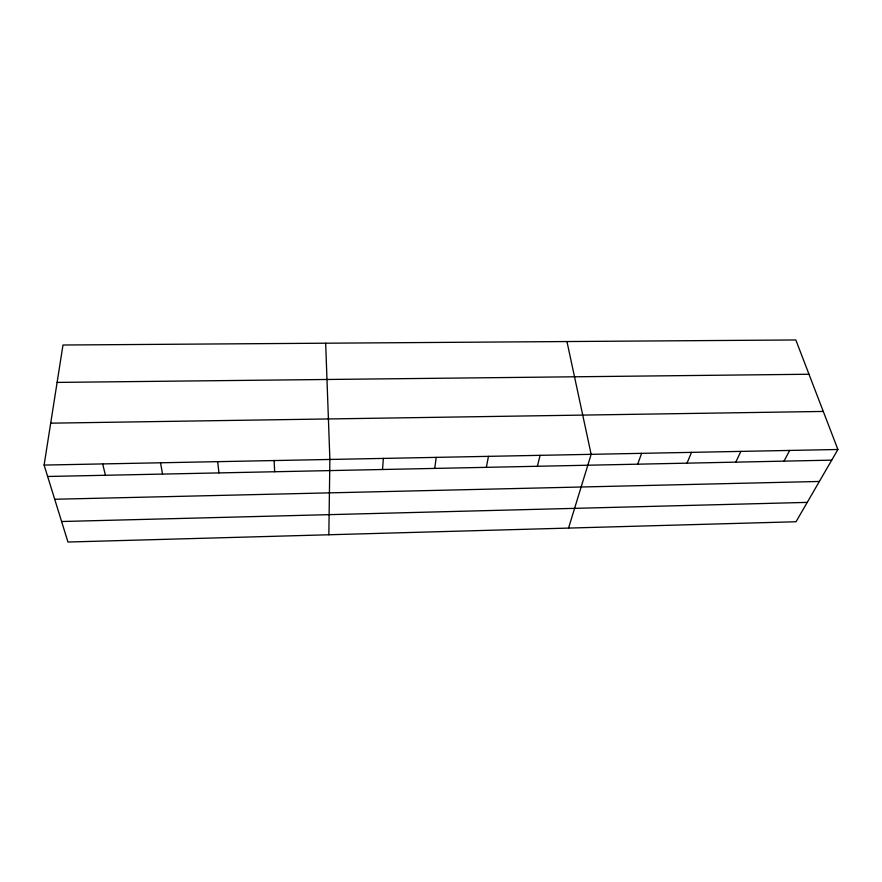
<?xml version="1.0" encoding="UTF-8"?>
<svg xmlns="http://www.w3.org/2000/svg" width="882" height="882" viewBox="0 0 882 882"><rect width="100%" height="100%" fill="white"/><g stroke="black" fill="none" stroke-linecap="round" stroke-linejoin="round"><path stroke-width="1.32" d="M328.843 534.768L329.879 459.456L325.667 343.208M382.534 469.5L383.361 458.408M434.738 468.408L436.215 457.372M44.1 465.068L62.997 345.016L795.818 339.967L837.9 449.489L796.016 521.747L67.969 542.033L44.1 465.068L837.9 449.489M486.346 467.339L488.463 456.347M537.37 466.269L540.104 455.333M568.548 528.086L591.149 454.329L566.95 341.543M637.697 464.186L641.622 453.348M687.012 463.16L691.521 452.367M735.786 462.135L740.869 451.397M784.021 461.132L789.655 450.437M61.608 521.516L807.239 502.387M54.706 499.256L819.367 481.462M47.639 476.478L831.726 460.139M50.693 423.173L823.281 411.442M57.109 382.413L808.992 374.244M102.676 463.921L105.443 475.277M160.535 462.785L162.542 474.086M217.678 461.661L218.945 472.906M274.115 460.558L274.666 471.749"/></g></svg>
